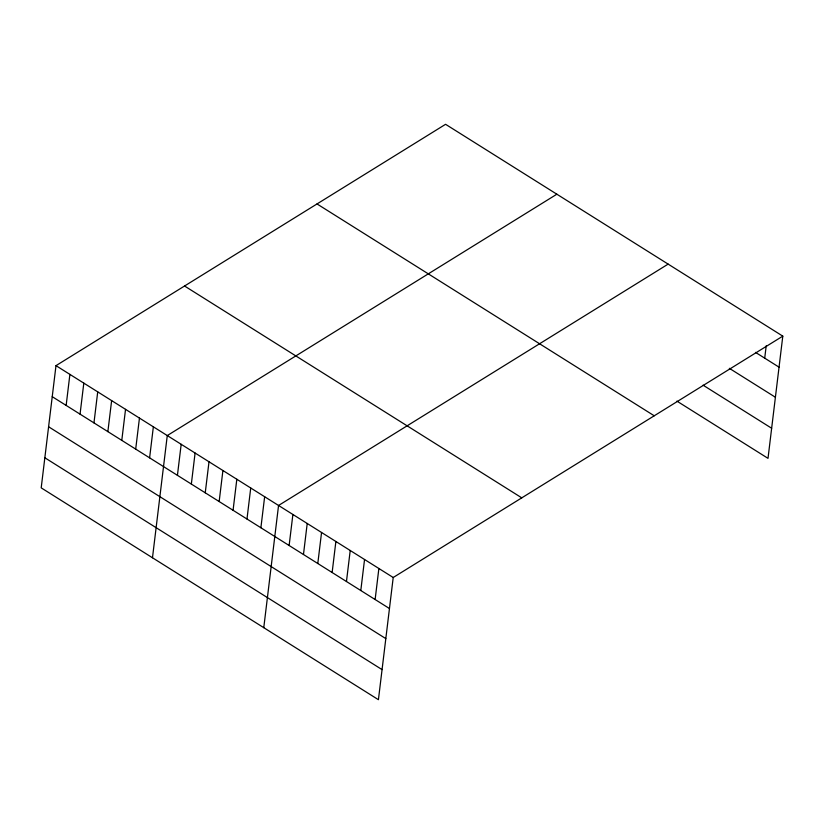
<?xml version="1.0" encoding="UTF-8"?>
<svg xmlns="http://www.w3.org/2000/svg" width="824" height="824" viewBox="0 0 824 824"><rect width="100%" height="100%" fill="white"/><g stroke="black" fill="none" stroke-linecap="round" stroke-linejoin="round"><path stroke-width="1.24" d="M55.991 365.65L41.2 487.859L378.422 699.7L393.213 577.5L782.8 336.141L445.578 124.3L55.991 365.65L393.213 577.5M66.147 405.418L69.896 374.395M80.052 414.153L83.811 383.129M93.967 422.897L97.716 391.874M107.872 431.632L111.631 400.608M121.787 440.366L125.536 409.343M135.692 449.111L139.452 418.087M149.608 457.845L153.357 426.822M152.481 557.766L167.272 435.566L556.859 194.207M177.428 475.324L181.187 444.301M191.343 484.059L195.092 453.035M205.248 492.803L209.008 461.78M219.163 501.538L222.913 470.514M233.068 510.283L236.828 479.259M246.984 519.017L250.733 487.993M260.889 527.751L264.648 496.728M263.773 627.682L278.553 505.473L668.14 264.113M289.131 545.498L292.891 514.475M303.469 554.5L307.218 523.477M317.796 563.503L321.556 532.479M332.134 572.505L335.883 541.481M346.461 581.507L350.221 550.484M360.799 590.52L364.548 559.496M375.126 599.522L378.875 568.498M764.713 358.162L766.217 345.75M782.8 336.141L768.009 458.35L676.906 401.113M755.505 352.373L779.051 367.164M729.333 368.318L775.405 397.25M703.068 385.168L771.655 428.253M317.013 203.94L654.235 415.79M184.555 286.01L521.777 497.851M52.231 396.674L389.453 608.524M48.595 426.77L385.817 638.61M44.846 457.773L382.068 669.613"/></g></svg>
